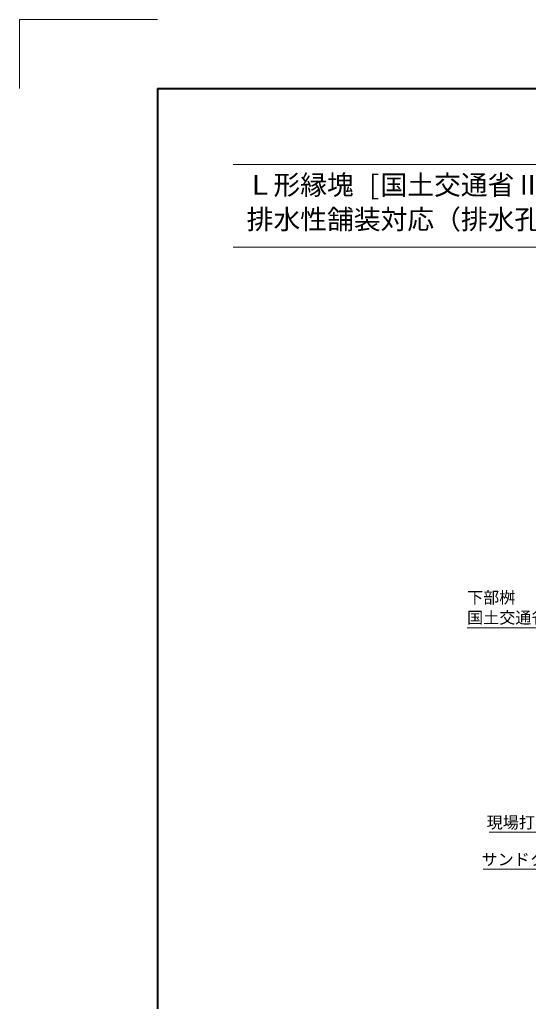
# Model space of a CAD drawing. Units: millimetres at full size, sheet at 1:20; details may follow other scales. Extents: x 77366 to 95666, y -7115 to 5664.
# Drawn here: x 86766 to 88242, y 2766 to 5615 of the extents above; entities that cross this region are included whole.
import ezdxf
from ezdxf.enums import TextEntityAlignment as Align

# ---------------------------------------------------------------- set-up
doc = ezdxf.new("R2010")
doc.units = ezdxf.units.MM
doc.header["$LTSCALE"] = 20
for name, color, linetype, lineweight in [('Defpoints_2', 8, 'Continuous', 0), ('図枠', 7, 'Continuous', 5), ('引出線', 4, 'Continuous', 13)]:
    doc.layers.add(name, color=color, linetype=linetype, lineweight=lineweight)
doc.styles.add('ＭＳ ゴシック', font='')
doc.styles.get('ＭＳ ゴシック').set_extended_font_data('MS Gothic')

msp = doc.modelspace()

# ---------------------------------------------------------------- linework, layer by layer
at = {"layer": 'Defpoints_2', "color": 7, "lineweight": 13}
for p, q in [((86765.8, 5614.64), (86765.8, 5414.64)), ((87165.8, 5614.64), (86765.8, 5614.64))]:
    msp.add_line(p, q, dxfattribs=at)
at = {"layer": '図枠', "lineweight": 40}
for q in [(90765.8, 5414.64), (87165.8, -125.36)]:
    msp.add_line((87165.8, 5414.64), q, dxfattribs=at)
at = {"layer": '図枠', "lineweight": 13}
for p, q in [((87385.8, 5194.64), (90545.8, 5194.64)), ((87385.8, 4954.64), (90545.8, 4954.64))]:
    msp.add_line(p, q, dxfattribs=at)
at = {"layer": '引出線'}
for points in [[(88633.06, 3727.19), (88404.32, 3849.78), (88064.16, 3849.78)], [(88768.55, 3095.55), (88607.09, 3257.01), (88128.23, 3257.01)], [(88660.66, 2987.65), (88499.2, 3149.11), (88110.98, 3149.11)]]:
    msp.add_lwpolyline(points, dxfattribs=at)

# ---------------------------------------------------------------- texts
at = {"layer": '図枠', "style": 'ＭＳ ゴシック'}
for s, p in [(' Ｌ形縁塊 [国土交通省Ⅱ型] セミフラットタイプＢ 両面Ｒ', (87385.8, 5163.49)), (' 排水性舗装対応（排水孔付き）＋ 国土交通省 Ｄ桝\u3000布設標準構造図 ', (87385.8, 5063.49))]:
    msp.add_text(s, height=56.96, dxfattribs=at).set_placement(p, align=Align.TOP_LEFT)
at = {"layer": '引出線', "style": 'ＭＳ ゴシック'}
for s, p in [('下部桝', (88064.16, 3910.38)), ('国土交通省 D桝', (88064.16, 3851.88))]:
    msp.add_text(s, height=34.18, dxfattribs=at).set_placement(p, align=Align.BOTTOM_LEFT)
for s, p in [('現場打ちコンクリート', (88587.09, 3301.85)), ('サンドクッション', (88479.2, 3194.51))]:
    msp.add_text(s, height=34.18, dxfattribs=at).set_placement(p, align=Align.TOP_RIGHT)

doc.saveas('drawing.dxf')
